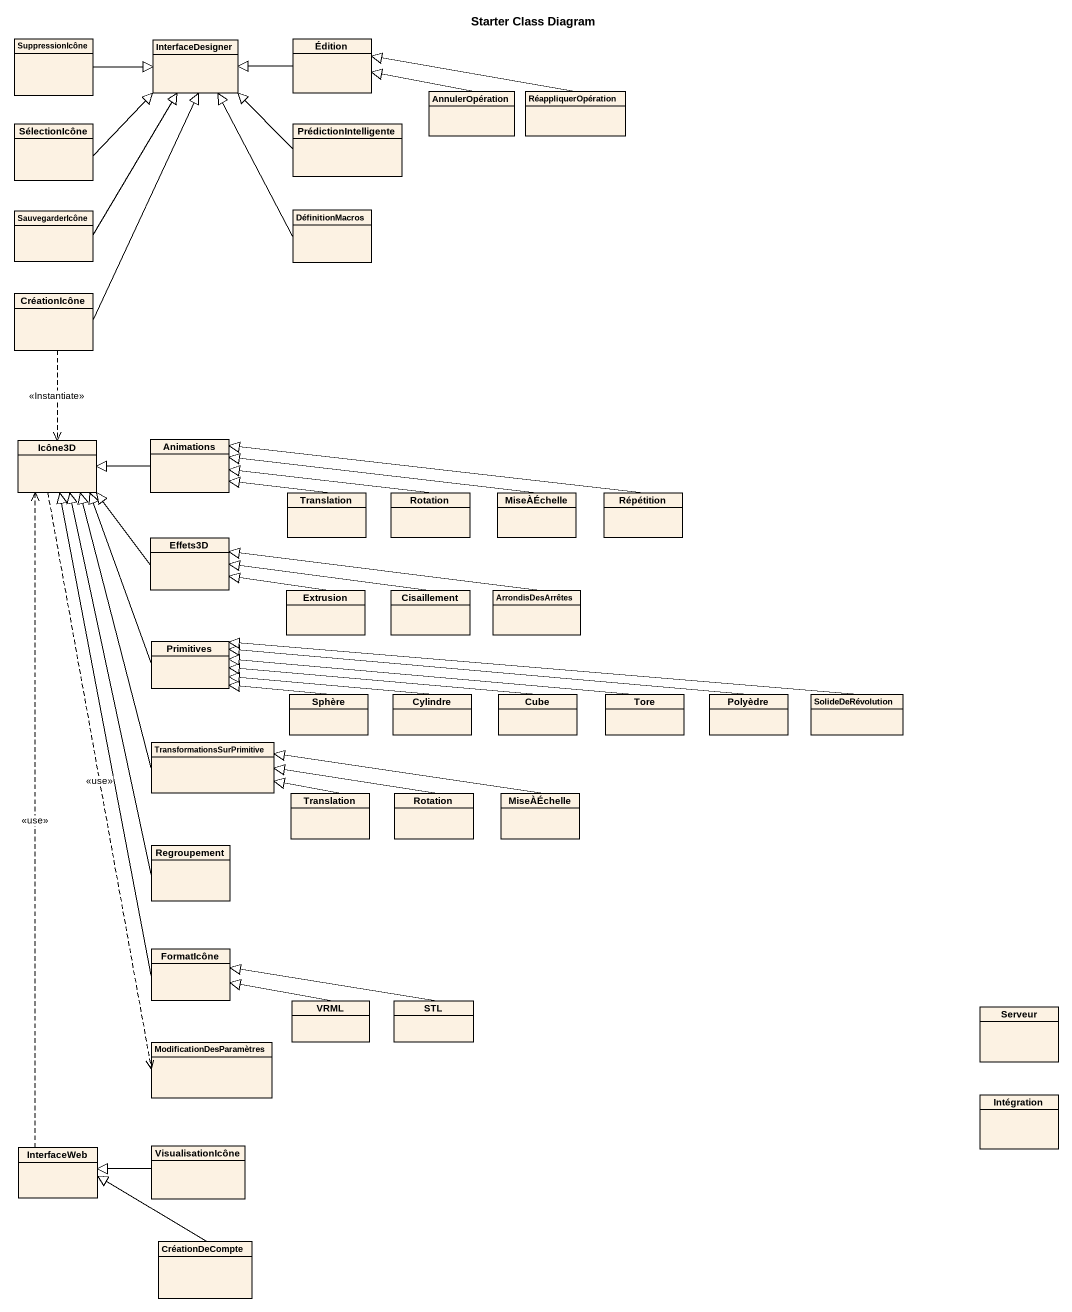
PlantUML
@startuml
title Starter Class Diagram
hide circle
hide empty members
class SuppressionIcône
class InterfaceDesigner
class Édition
class AnnulerOpération
class RéappliquerOpération
class SélectionIcône
class PrédictionIntelligente
class SauvegarderIcône
class DéfinitionMacros
class CréationIcône
class Icône3D
class Animations
class Translation
class Rotation
class MiseÀÉchelle
class Répétition
class Effets3D
class Extrusion
class Cisaillement
class ArrondisDesArrêtes
class Primitives
class Sphère
class Cylindre
class Cube
class Tore
class Polyèdre
class SolideDeRévolution
class TransformationsSurPrimitive
class "Translation" as Translation_2
class "Rotation" as Rotation_2
class "MiseÀÉchelle" as MiseÀÉchelle_2
class Regroupement
class FormatIcône
class VRML
class STL
class Serveur
class ModificationDesParamètres
class Intégration
class InterfaceWeb
class VisualisationIcône
class CréationDeCompte
SuppressionIcône -right-|> InterfaceDesigner
Édition -left-|> InterfaceDesigner
AnnulerOpération -left-|> Édition
RéappliquerOpération -left-|> Édition
SélectionIcône -up-|> InterfaceDesigner
PrédictionIntelligente -left-|> InterfaceDesigner
SauvegarderIcône -up-|> InterfaceDesigner
DéfinitionMacros -up-|> InterfaceDesigner
CréationIcône -up-|> InterfaceDesigner
CréationIcône ..> Icône3D : <<Instantiate>>
Icône3D ..> ModificationDesParamètres : <<use>>
Animations -left-|> Icône3D
Translation -left-|> Animations
Rotation -left-|> Animations
MiseÀÉchelle -left-|> Animations
Répétition -left-|> Animations
Effets3D -up-|> Icône3D
Extrusion -left-|> Effets3D
Cisaillement -left-|> Effets3D
ArrondisDesArrêtes -left-|> Effets3D
Primitives -up-|> Icône3D
Sphère -left-|> Primitives
Cylindre -left-|> Primitives
Cube -left-|> Primitives
Tore -left-|> Primitives
Polyèdre -left-|> Primitives
SolideDeRévolution -left-|> Primitives
TransformationsSurPrimitive -up-|> Icône3D
Translation_2 -left-|> TransformationsSurPrimitive
Rotation_2 -left-|> TransformationsSurPrimitive
MiseÀÉchelle_2 -left-|> TransformationsSurPrimitive
Regroupement -up-|> Icône3D
FormatIcône -up-|> Icône3D
VRML -left-|> FormatIcône
STL -left-|> FormatIcône
InterfaceWeb .up.> Icône3D : <<use>>
VisualisationIcône -left-|> InterfaceWeb
CréationDeCompte -up-|> InterfaceWeb
@enduml
